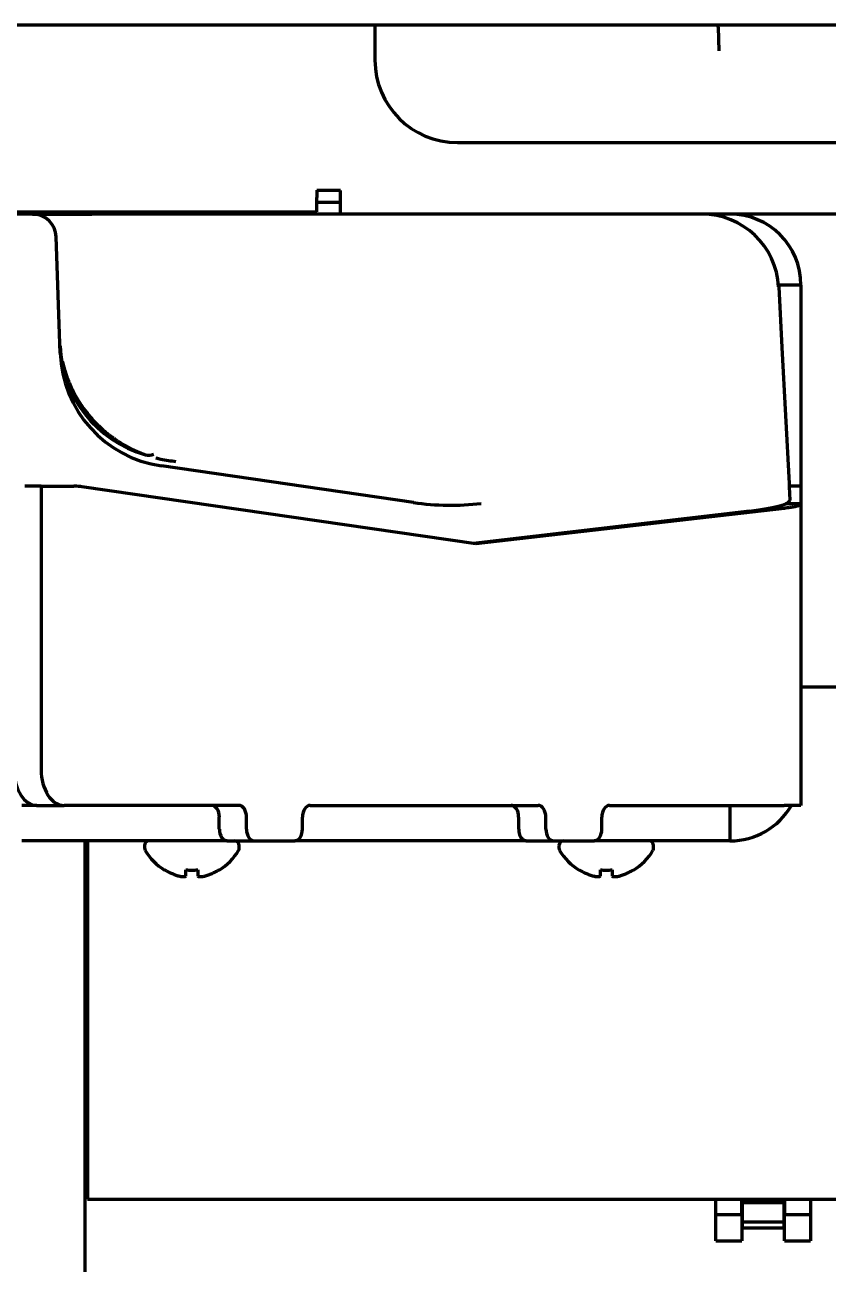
# Model space of a CAD drawing. Header units: inches. Extents: x -3055 to 7244, y 299 to 5591.
# Drawn here: x 2849 to 2916.9, y 2055.8 to 2160.6 of the extents above; entities that cross this region are included whole.
import ezdxf

# ---------------------------------------------------------------- set-up
doc = ezdxf.new("R2010")
doc.units = ezdxf.units.IN

msp = doc.modelspace()

# ---------------------------------------------------------------- linework, layer by layer
at = {"linetype": 'Continuous', "lineweight": 70}
for p, q in [((2801.12, 2160.63), (2967.12, 2160.63)), ((2878.62, 2160.63), (2878.62, 2157.65)), ((2907.62, 2160.43), (2907.62, 2160.63)), ((2907.62, 2160.43), (2907.67, 2158.43)), ((2885.59, 2150.67), (3139.65, 2150.67)), ((2873.72, 2146.65), (2873.72, 2146.02)), ((2875.72, 2146.62), (2873.72, 2146.62)), ((2875.72, 2144.62), (2875.72, 2146.62)), ((2873.72, 2144.82), (2873.72, 2146.02)), ((2873.72, 2145.62), (2875.72, 2145.62)), ((2845.11, 2144.82), (2871.72, 2144.82)), ((2849.39, 2144.62), (2848.12, 2144.62)), ((2849.69, 2144.62), (2849.39, 2144.62)), ((2849.69, 2144.62), (2854.68, 2144.62)), ((2854.12, 2144.84), (2854.12, 2144.65)), ((2854.67, 2144.82), (2854.67, 2144.62)), ((2854.68, 2144.62), (2854.7, 2144.62)), ((2857.67, 2144.62), (2854.7, 2144.62)), ((2875.72, 2144.62), (2857.67, 2144.62)), ((2871.72, 2144.82), (2873.72, 2144.82)), ((3610.52, 2144.62), (2875.72, 2144.62)), ((2852.03, 2132.87), (2851.69, 2142.69)), ((2914.62, 2138.62), (2912.73, 2138.62)), ((2912.74, 2138.46), (2913, 2133.35)), ((2914.62, 2138.62), (2914.62, 2121.62)), ((2913, 2133.35), (2913.61, 2121.83)), ((2881.88, 2120.23), (2860.59, 2123.32)), ((2850.42, 2121.62), (2849.03, 2121.62)), ((2850.42, 2121.62), (2853.19, 2121.62)), ((2850.42, 2121.62), (2850.42, 2097.62)), ((2853.44, 2121.61), (2853.19, 2121.62)), ((2887.15, 2116.73), (2853.84, 2121.57)), ((2913.61, 2121.83), (2913.62, 2121.55)), ((2914.62, 2121.62), (2913.62, 2121.62)), ((2913.62, 2121.55), (2913.68, 2120.44)), ((2914.62, 2121.62), (2914.62, 2121.6)), ((2914.62, 2121.6), (2914.62, 2120.11)), ((2910.27, 2119.51), (2886.91, 2116.77)), ((2913.21, 2119.74), (2887.15, 2116.73)), ((2913.21, 2119.74), (2911.88, 2119.74)), ((2914.62, 2120.11), (2913.32, 2120.11)), ((2914.62, 2120.11), (2914.62, 2094.62)), ((3210.25, 2104.62), (2914.63, 2104.62)), ((2850.05, 2094.62), (2848.78, 2094.62)), ((2850.05, 2094.62), (2852.35, 2094.62)), ((2867.13, 2094.62), (2852.35, 2094.62)), ((2873.14, 2094.62), (2892.42, 2094.62)), ((2898.43, 2094.62), (2913.21, 2094.62)), ((2908.62, 2094.62), (2908.62, 2091.62)), ((2914.62, 2094.62), (2913.21, 2094.62)), ((2865.47, 2092.62), (2865.47, 2093.62)), ((2867.77, 2092.62), (2867.77, 2093.62)), ((2872.5, 2092.62), (2872.5, 2093.62)), ((2890.77, 2092.62), (2890.77, 2093.62)), ((2893.06, 2092.62), (2893.06, 2093.62)), ((2897.79, 2092.62), (2897.79, 2093.62)), ((2866.12, 2091.62), (2848.78, 2091.62)), ((2854.12, 2091.63), (2854.12, 2014.07)), ((2854.32, 2091.62), (2854.32, 2061.32)), ((2859.15, 2091.22), (2859.15, 2091.02)), ((2866.12, 2091.62), (2868.41, 2091.62)), ((2867.15, 2091.02), (2867.15, 2091.22)), ((2868.41, 2091.62), (2871.85, 2091.62)), ((2891.41, 2091.62), (2871.85, 2091.62)), ((2891.41, 2091.62), (2893.71, 2091.62)), ((2893.71, 2091.62), (2897.15, 2091.62)), ((2894.17, 2091.22), (2894.17, 2091.02)), ((2907.92, 2091.62), (2897.15, 2091.62)), ((2902.17, 2091.02), (2902.17, 2091.22)), ((2908.62, 2091.62), (2907.92, 2091.62)), ((2860.85, 2089.15), (2860.85, 2089.18)), ((2865.45, 2089.18), (2865.45, 2089.15)), ((2895.87, 2089.15), (2895.87, 2089.18)), ((2900.47, 2089.18), (2900.47, 2089.15)), ((2854.32, 2061.32), (2855.92, 2061.32)), ((2855.92, 2061.32), (2952.42, 2061.32)), ((2907.42, 2060.02), (2907.42, 2061.32)), ((2909.62, 2060.02), (2909.62, 2061.32)), ((2909.67, 2061.01), (2909.67, 2061.36)), ((2909.67, 2060.81), (2909.67, 2061.01)), ((2913.17, 2061.01), (2909.67, 2061.01)), ((2909.67, 2059.41), (2909.67, 2060.81)), ((2913.17, 2061.36), (2913.17, 2061.01)), ((2913.17, 2061.01), (2913.17, 2060.81)), ((2913.17, 2060.81), (2913.17, 2059.41)), ((2913.22, 2061.32), (2913.22, 2060.02)), ((2915.42, 2061.32), (2915.42, 2060.02)), ((2907.42, 2059.77), (2907.42, 2060.02)), ((2907.42, 2060.02), (2909.62, 2060.02)), ((2907.42, 2057.79), (2907.42, 2059.77)), ((2909.62, 2060.02), (2909.62, 2059.77)), ((2909.62, 2059.77), (2909.62, 2057.79)), ((2909.67, 2059.41), (2913.17, 2059.41)), ((2909.67, 2058.89), (2909.67, 2059.41)), ((2913.17, 2059.41), (2913.17, 2058.89)), ((2913.22, 2059.77), (2913.22, 2060.02)), ((2913.22, 2060.02), (2915.42, 2060.02)), ((2913.22, 2057.79), (2913.22, 2059.77)), ((2915.42, 2060.02), (2915.42, 2059.77)), ((2915.42, 2059.77), (2915.42, 2057.79)), ((2909.67, 2058.89), (2913.17, 2058.89)), ((2907.42, 2057.79), (2909.62, 2057.79)), ((2913.22, 2057.79), (2915.42, 2057.79))]:
    msp.add_line(p, q, dxfattribs=at)
for centre, radius, start, end in [((2849.69, 2142.62), 2, 2, 90), ((2906.24, 2138.12), 6.5, 3, 90), ((2908.62, 2138.62), 6, 0, 90), ((2862.02, 2133.22), 10, 182, 261.7406), ((2908.62, 2097.62), 6, 270, 330), ((2859.55, 2091.22), 0.4, 90, 180), ((2859.55, 2091.02), 0.4, 180, 210.3012), ((2866.75, 2091.22), 0.4, 0, 90), ((2866.75, 2091.02), 0.4, 329.6988, 0), ((2894.57, 2091.22), 0.4, 90, 180), ((2894.57, 2091.02), 0.4, 180, 210.3012), ((2901.77, 2091.22), 0.4, 0, 90), ((2901.77, 2091.02), 0.4, 329.6988, 0), ((2863.35, 2093.24), 4.8, 210.3012, 238.6273), ((2862.95, 2093.24), 4.8, 301.3727, 329.6988), ((2898.37, 2093.24), 4.8, 210.3012, 238.6273), ((2897.97, 2093.24), 4.8, 301.3727, 329.6988)]:
    msp.add_arc(centre, radius, start, end, dxfattribs=at)
for centre, major_axis, ratio, start_param, end_param in [((2885.65, 2157.7), (-4.99, -4.99), 0.992433, 5.501585, 7.064785), ((2862, 2133.83), (9.99, 0.35), 0.995344, 3.141593, 4.398124), ((2860.07, 2127.13), (1.06, 2.8), 0.664407, 3.264548, 3.598457), ((2853.22, 2111.18), (0, 10.43), 0.642788, 6.190075, 6.249484), ((2884.16, 2170.42), (-1.5, 50.41), 0.654536, 3.027056, 3.200327), ((2898.66, 2120.44), (-15.02, 0.01), 0.096833, 2.453947, 3.146725), ((2850.05, 2097.62), (0, -3), 0.642788, 4.712389, 6.283185), ((2852.35, 2097.62), (0, 3), 0.642788, 1.570796, 3.141593), ((2864.83, 2093.62), (0, 1), 0.642788, 4.712389, 6.283185), ((2867.13, 2093.62), (0, -1), 0.642788, 1.570796, 3.141593), ((2873.14, 2093.62), (0, -1), 0.642788, 3.141593, 4.712389), ((2890.12, 2093.62), (0, 1), 0.642788, 4.712389, 6.283185), ((2892.42, 2093.62), (0, -1), 0.642788, 1.570796, 3.141593), ((2898.43, 2093.62), (0, -1), 0.642788, 3.141593, 4.712389), ((2866.12, 2092.62), (0, -1), 0.642788, 4.712389, 6.283185), ((2868.41, 2092.62), (0, 1), 0.642788, 1.570796, 3.141593), ((2871.85, 2092.62), (0, 1), 0.642788, 3.141593, 4.712389), ((2891.41, 2092.62), (0, -1), 0.642788, 4.712389, 6.283185), ((2893.71, 2092.62), (0, 1), 0.642788, 1.570796, 3.141593), ((2897.15, 2092.62), (0, 1), 0.642788, 3.141593, 4.712389)]:
    msp.add_ellipse(centre, major_axis=major_axis, ratio=ratio, start_param=start_param, end_param=end_param, dxfattribs=at)
for points, knots in [([(2852.23, 2132.14), (2852.23, 2132.14), (2852.23, 2132.12), (2852.24, 2132.08), (2852.25, 2132.03), (2852.26, 2131.98), (2852.28, 2131.93), (2852.29, 2131.87), (2852.3, 2131.82), (2852.31, 2131.77), (2852.33, 2131.72), (2852.34, 2131.67), (2852.36, 2131.62), (2852.37, 2131.56), (2852.39, 2131.51), (2852.4, 2131.46), (2852.42, 2131.41), (2852.43, 2131.35), (2852.45, 2131.3), (2852.47, 2131.25), (2852.48, 2131.19), (2852.5, 2131.14), (2852.52, 2131.09), (2852.53, 2131.03), (2852.6, 2130.84), (2852.74, 2130.48), (2852.96, 2129.95), (2853.24, 2129.39), (2853.58, 2128.8), (2853.92, 2128.29), (2854.25, 2127.86), (2854.54, 2127.5), (2854.85, 2127.14), (2855.19, 2126.79), (2855.56, 2126.44), (2855.96, 2126.1), (2856.27, 2125.86), (2856.49, 2125.7), (2856.6, 2125.62), (2856.71, 2125.55), (2856.81, 2125.47), (2856.92, 2125.4), (2857.03, 2125.33), (2857.14, 2125.27), (2857.24, 2125.2), (2857.35, 2125.14), (2857.45, 2125.08), (2857.56, 2125.02), (2857.66, 2124.96), (2857.77, 2124.9), (2857.87, 2124.85), (2857.97, 2124.8), (2858.07, 2124.75), (2858.18, 2124.7), (2858.28, 2124.65), (2858.38, 2124.61), (2858.48, 2124.56), (2858.57, 2124.52), (2858.67, 2124.48), (2858.77, 2124.44), (2858.87, 2124.4), (2858.96, 2124.36), (2859.06, 2124.33), (2859.15, 2124.29), (2859.21, 2124.27), (2859.24, 2124.26)], [0, 0, 0, 0, 0.000736, 0.005138, 0.00956, 0.014, 0.018459, 0.022937, 0.027435, 0.031952, 0.036488, 0.041043, 0.045618, 0.050212, 0.054825, 0.059458, 0.06411, 0.068781, 0.073472, 0.078182, 0.082912, 0.087661, 0.09243, 0.097217, 0.102024, 0.146282, 0.195552, 0.249824, 0.309058, 0.3732, 0.412611, 0.453859, 0.496927, 0.541816, 0.588522, 0.637036, 0.687343, 0.699953, 0.712455, 0.724849, 0.737136, 0.749317, 0.76139, 0.773357, 0.785217, 0.796971, 0.808619, 0.820161, 0.831598, 0.842928, 0.854152, 0.865268, 0.876278, 0.88718, 0.897974, 0.90866, 0.919238, 0.929709, 0.940072, 0.950327, 0.960475, 0.970516, 0.98045, 0.990278, 1, 1, 1, 1]), ([(2860.11, 2124), (2860.24, 2123.96), (2860.38, 2123.93), (2860.95, 2123.81), (2861.38, 2123.75), (2861.81, 2123.71)], [0, 0, 0, 0, 0.242872, 0.242872, 1, 1, 1, 1]), ([(2860.85, 2089.18), (2861.05, 2089.05), (2861.26, 2088.95), (2861.59, 2088.81), (2861.7, 2088.77), (2861.92, 2088.69), (2862.03, 2088.66), (2862.15, 2088.63)], [0, 0, 0, 0, 0.5, 0.5, 0.75, 0.75, 1, 1, 1, 1]), ([(2863.65, 2089.18), (2863.65, 2089.05), (2863.65, 2088.95), (2863.65, 2088.81), (2863.65, 2088.77), (2863.65, 2088.69), (2863.65, 2088.66), (2863.65, 2088.63)], [0, 0, 0, 0, 0.5, 0.5, 0.75, 0.75, 1, 1, 1, 1]), ([(2895.87, 2089.18), (2896.07, 2089.05), (2896.28, 2088.95), (2896.61, 2088.81), (2896.72, 2088.77), (2896.94, 2088.69), (2897.05, 2088.66), (2897.17, 2088.63)], [0, 0, 0, 0, 0.5, 0.5, 0.75, 0.75, 1, 1, 1, 1]), ([(2898.67, 2089.18), (2898.67, 2089.05), (2898.67, 2088.95), (2898.67, 2088.81), (2898.67, 2088.77), (2898.67, 2088.69), (2898.67, 2088.66), (2898.67, 2088.63)], [0, 0, 0, 0, 0.5, 0.5, 0.75, 0.75, 1, 1, 1, 1])]:
    msp.add_open_spline(points, degree=3, knots=knots, dxfattribs=at)
for points in [[(2914.62, 2120.11), (2914.62, 2120.1), (2914.62, 2120.09), (2914.6, 2120.06), (2914.57, 2120.04), (2914.54, 2120.02), (2914.49, 2119.99), (2914.44, 2119.97), (2914.37, 2119.95), (2914.3, 2119.92), (2914.21, 2119.9), (2914.12, 2119.88), (2914.02, 2119.86), (2913.91, 2119.84), (2913.78, 2119.82), (2913.65, 2119.8), (2913.52, 2119.78), (2913.37, 2119.76), (2913.27, 2119.74), (2913.21, 2119.74)], [(2862.65, 2088.63), (2862.65, 2088.64), (2862.65, 2088.67), (2862.65, 2088.72), (2862.65, 2088.78), (2862.65, 2088.84), (2862.65, 2088.91), (2862.65, 2088.98), (2862.65, 2089.07), (2862.65, 2089.14), (2862.65, 2089.18)], [(2862.65, 2089.18), (2862.81, 2089.16), (2863.15, 2089.13), (2863.48, 2089.16), (2863.65, 2089.18)], [(2864.15, 2088.63), (2864.2, 2088.64), (2864.31, 2088.67), (2864.47, 2088.72), (2864.63, 2088.78), (2864.79, 2088.84), (2864.94, 2088.91), (2865.09, 2088.98), (2865.26, 2089.07), (2865.38, 2089.14), (2865.45, 2089.18)], [(2897.67, 2088.63), (2897.67, 2088.64), (2897.67, 2088.67), (2897.67, 2088.72), (2897.67, 2088.78), (2897.67, 2088.84), (2897.67, 2088.91), (2897.67, 2088.98), (2897.67, 2089.07), (2897.67, 2089.14), (2897.67, 2089.18)], [(2897.67, 2089.18), (2897.83, 2089.16), (2898.17, 2089.13), (2898.5, 2089.16), (2898.67, 2089.18)], [(2899.17, 2088.63), (2899.22, 2088.64), (2899.33, 2088.67), (2899.49, 2088.72), (2899.65, 2088.78), (2899.81, 2088.84), (2899.96, 2088.91), (2900.11, 2088.98), (2900.28, 2089.07), (2900.4, 2089.14), (2900.47, 2089.18)], [(2862.15, 2088.63), (2862.17, 2088.62), (2862.22, 2088.62), (2862.29, 2088.61), (2862.36, 2088.61), (2862.43, 2088.61), (2862.51, 2088.61), (2862.58, 2088.62), (2862.62, 2088.62), (2862.65, 2088.63)], [(2863.65, 2088.63), (2863.67, 2088.62), (2863.73, 2088.62), (2863.8, 2088.61), (2863.87, 2088.61), (2863.94, 2088.61), (2864.01, 2088.61), (2864.08, 2088.62), (2864.13, 2088.62), (2864.15, 2088.63)], [(2897.17, 2088.63), (2897.19, 2088.62), (2897.24, 2088.62), (2897.31, 2088.61), (2897.38, 2088.61), (2897.45, 2088.61), (2897.52, 2088.61), (2897.6, 2088.62), (2897.64, 2088.62), (2897.67, 2088.63)], [(2898.67, 2088.63), (2898.69, 2088.62), (2898.75, 2088.62), (2898.82, 2088.61), (2898.89, 2088.61), (2898.96, 2088.61), (2899.03, 2088.61), (2899.1, 2088.62), (2899.14, 2088.62), (2899.17, 2088.63)]]:
    msp.add_open_spline(points, degree=3, dxfattribs=at)

doc.saveas('drawing.dxf')
